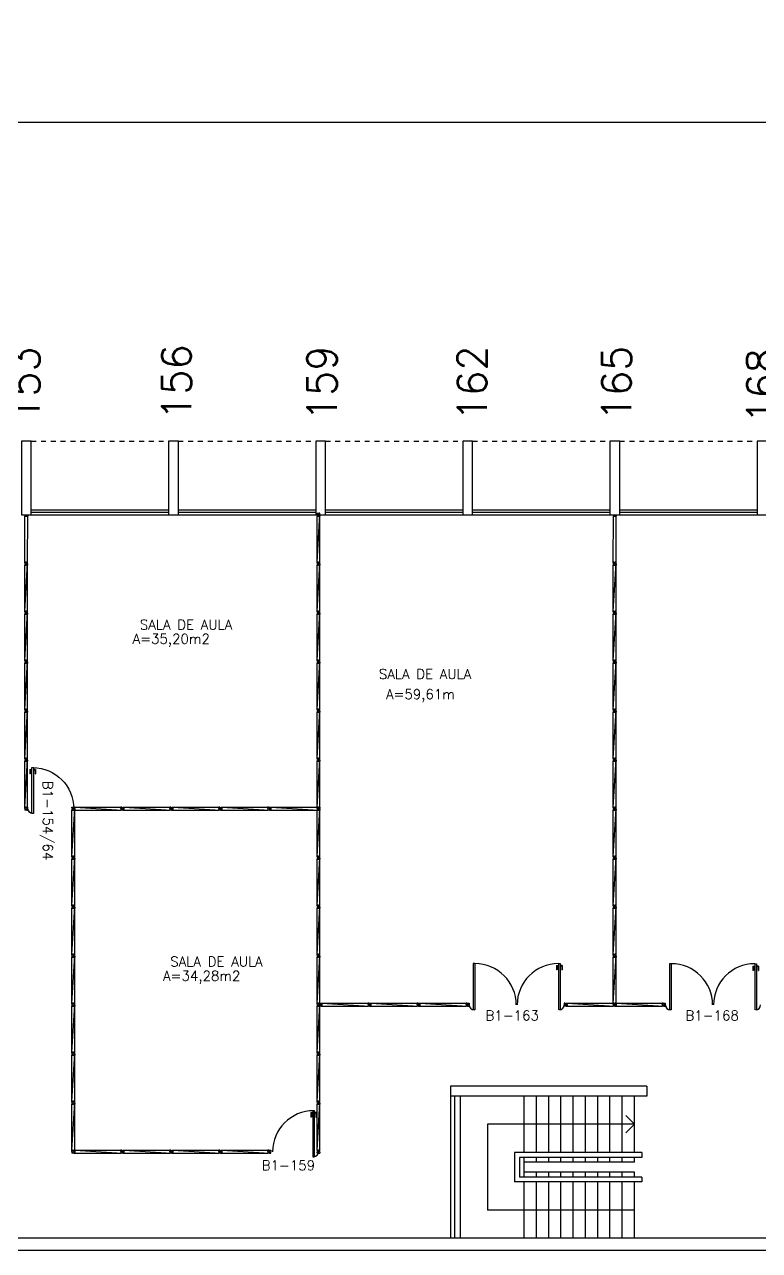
# Model space of a CAD drawing. Extents: x -31 to 207, y 425 to 518.
# Drawn here: x 135.25 to 150.24, y 493.32 to 518.33 of the extents above; entities that cross this region are included whole.
import ezdxf
from ezdxf.enums import TextEntityAlignment as Align

# ---------------------------------------------------------------- set-up
doc = ezdxf.new("R2010")
doc.units = 0
doc.header["$LTSCALE"] = 0.01
doc.header["$MEASUREMENT"] = 0
doc.header["$PDMODE"] = 34
doc.linetypes.add('HIDDEN2', pattern=[0.1875, 0.125, -0.0625])
doc.layers.get('0').update_dxf_attribs({"linetype": 'CONTINUOUS'})
doc.layers.get('DEFPOINTS').update_dxf_attribs({"linetype": 'CONTINUOUS'})
for name, color, linetype in [('AREA', 2, 'CONTINUOUS'), ('BANC', 2, 'CONTINUOUS'), ('DIV', 2, 'CONTINUOUS'), ('ESC', 1, 'CONTINUOUS'), ('ESQ', 1, 'CONTINUOUS'), ('ESTR', 3, 'CONTINUOUS'), ('NOPILAR1', 2, 'CONTINUOUS'), ('PORTA', 2, 'CONTINUOUS'), ('PROJ', 1, 'HIDDEN2'), ('TEXTO', 2, 'CONTINUOUS'), ('TEXTO-ENDEREÇO', 2, 'CONTINUOUS'), ('TEXTOCENTROCUSTO', 2, 'CONTINUOUS')]:
    doc.layers.add(name, color=color, linetype=linetype)
doc.styles.add('1', font='romans.shx')
doc.styles.add('NOPILAR', font='simplex.shx', dxfattribs={"height": 0.6})
doc.styles.add('UNB-100', font='simplex.shx', dxfattribs={"height": 0.2})
doc.styles.add('UNB-100-1', font='simplex.shx', dxfattribs={"height": 0.2})
doc.dimstyles.new('1-600', dxfattribs={"dimtxt": 1.1, "dimasz": 2.5, "dimexe": 2, "dimexo": 4, "dimgap": 0.2, "dimtad": 1, "dimdec": 0, "dimzin": 4, "dimdsep": 46, "dimlunit": 6, "dimtxsty": '1', "dimblk1": 'NONE', "dimblk2": 'NONE', "dimsah": 1, "dimcen": 0, "dimclrd": 2, "dimclre": 2, "dimclrt": 2, "dimadec": 0, "dimazin": 0, "dimtfac": 1, "dimtdec": 0, "dimtmove": 2, "dimatfit": 3, "dimldrblk": 'NONE', "dimfxl": 0, "dimtolj": 1, "dimtzin": 0, "dimarcsym": 0})

# ---------------------------------------------------------------- blocks, each defined once
blk = doc.blocks.new('PILAR-SLS')
blk.add_lwpolyline([(0, -1.5), (0.2, -1.5), (0.2, 0), (0, 0)], close=True)
blk = doc.blocks.new('*D58')
at = {"layer": 'DEFPOINTS', "color": 0}
for p in [(-17.813, 516.327), (-17.813, 509.828), (204.387, 509.828)]:
    blk.add_point(p, dxfattribs=at)
at = {"layer": 'TEXTOCENTROCUSTO', "color": 2, "lineweight": -2}
for p, q in [((-17.813, 513.828), (-17.813, 518.327)), ((204.387, 513.828), (204.387, 518.327)), ((204.387, 516.327), (-17.813, 516.327))]:
    blk.add_line(p, q, dxfattribs=at)
at = {"layer": 'TEXTOCENTROCUSTO', "color": 2, "insert": (93.287, 517.077), "char_height": 1.1, "attachment_point": 5, "rotation": 0, "style": '1'}
blk.add_mtext('\\A1;PRC', dxfattribs=at)
blk = doc.blocks.new('_NONE')
at = {"color": 0, "linetype": 'ByBlock'}
blk.add_circle((0, 0), 0.25, dxfattribs=at)
blk = doc.blocks.new('PDVDP-SLS')
for p, q in [((0.112, 0.84), (0.112, -0.1)), ((0.147, 0.84), (0.112, 0.84)), ((0.147, 0.84), (0.147, -0.1)), ((1.853, 0.84), (1.888, 0.84)), ((1.853, 0.84), (1.853, -0.1)), ((1.888, 0.84), (1.888, -0.1)), ((0.009, 0), (-0.009, 0)), ((0, -0.012), (0, 0.01)), ((0.147, -0.1), (0.112, -0.1))]:
    blk.add_line(p, q)
for centre, radius, start, end in [((0.148, -0.002), 0.843, 0, 90), ((1.853, -0.002), 0.843, 90, 180), ((0.131, 0), 0.101, 180, 270), ((1.87, 0), 0.101, 270, 0)]:
    blk.add_arc(centre, radius, start, end)
blk = doc.blocks.new('DIVMT-SLS')
for p, q in [((-0.03, 0.03), (-0.03, 0.006)), ((-0.008, 0.03), (-0.03, 0.03)), ((-0.0185, 0.006), (-0.03, 0.006)), ((-0.0185, -0.006), (-0.0185, 0.006)), ((-0.008, 0.03), (-0.008, 0.02)), ((-0.008, 0.02), (0.008, 0.02)), ((-0.0051, 0), (0.0051, 0)), ((0.0051, 0), (-0.0051, 0)), ((-0.0051, 0), (0.0051, 0)), ((0.97, -0.03), (0, 0.03)), ((0, -0.0051), (0, 0.0051)), ((0, 0.0051), (0, -0.0051)), ((0.008, 0.03), (0.008, 0.02)), ((0.008, 0.03), (0.03, 0.03)), ((0.0205, 0.006), (0.03, 0.006)), ((0.0205, -0.006), (0.0205, 0.006)), ((0.0205, 0.006), (0.0205, -0.006)), ((0.0205, 0.006), (0.03, 0.006)), ((0.97, 0.03), (0.03, 0.03)), ((0.03, 0.006), (0.03, 0.03)), ((0.03, -0.03), (0.03, 0.03)), ((0.03, -0.005), (0.03, 0.005)), ((0.97, 0.03), (0.97, 0.009)), ((0.97, 0.009), (0.97, 0.027)), ((0.9795, 0.006), (0.97, 0.006)), ((0.97, -0.005), (0.97, 0.005)), ((0.9795, 0.006), (0.9795, -0.006)), ((1.0051, 0), (0.9949, 0)), ((1, 0.0051), (1, -0.0051)), ((-0.0185, -0.006), (-0.03, -0.006)), ((-0.03, -0.03), (-0.03, -0.006)), ((-0.008, -0.03), (-0.03, -0.03)), ((-0.008, -0.03), (-0.008, -0.02)), ((-0.008, -0.02), (0.008, -0.02)), ((0.008, -0.03), (0.008, -0.02)), ((0.008, -0.03), (0.03, -0.03)), ((0.0205, -0.006), (0.03, -0.006)), ((0.0205, -0.006), (0.03, -0.006)), ((0.03, -0.006), (0.03, -0.03)), ((0.97, -0.03), (0.03, -0.03)), ((0.9795, -0.006), (0.97, -0.006)), ((0.97, -0.009), (0.97, -0.027))]:
    blk.add_line(p, q)
blk = doc.blocks.new('ESCBSL-SLS')
for p, q in [((0.005, 3.105), (4.007, 3.105)), ((0.005, 3.105), (0.005, 2.905)), ((4.007, 3.105), (4.007, 0.005)), ((0.005, 2.905), (4.007, 2.905)), ((0.254, 1.755), (0.254, 2.905)), ((0.504, 1.755), (0.504, 2.905)), ((0.754, 1.755), (0.754, 2.905)), ((1.004, 1.755), (1.004, 2.905)), ((1.254, 1.755), (1.254, 2.905)), ((1.504, 1.755), (1.504, 2.905)), ((1.754, 1.755), (1.754, 2.905)), ((2.004, 1.755), (2.004, 2.905)), ((2.254, 1.755), (2.254, 2.905)), ((2.504, 1.755), (2.504, 2.905)), ((3.807, 2.905), (3.807, 0.005)), ((3.927, 2.905), (3.927, 0.005)), ((0.102, 1.755), (2.702, 1.755)), ((0.102, 1.755), (0.102, 1.655)), ((2.702, 1.755), (2.702, 1.152)), ((0.102, 1.655), (2.602, 1.655)), ((0.254, 1.555), (0.254, 1.655)), ((0.254, 1.555), (0.747, 1.555)), ((0.504, 1.555), (0.504, 1.655)), ((0.747, 1.555), (1.533, 1.555)), ((0.754, 1.555), (0.754, 1.655)), ((1.004, 1.555), (1.004, 1.655)), ((1.254, 1.555), (1.254, 1.655)), ((1.468, 1.555), (1.745, 1.555)), ((1.504, 1.555), (1.504, 1.655)), ((1.745, 1.555), (2.504, 1.555)), ((1.754, 1.555), (1.754, 1.655)), ((2.004, 1.555), (2.004, 1.655)), ((2.254, 1.555), (2.254, 1.655)), ((2.504, 1.252), (2.504, 1.655)), ((2.602, 1.655), (2.602, 1.252)), ((0.102, 1.252), (2.602, 1.252)), ((0.102, 1.252), (0.102, 1.152)), ((0.254, 1.352), (2.504, 1.352)), ((0.254, 1.252), (0.254, 1.352)), ((0.504, 1.252), (0.504, 1.352)), ((0.754, 1.252), (0.754, 1.352)), ((1.004, 1.252), (1.004, 1.352)), ((1.254, 1.252), (1.254, 1.352)), ((1.504, 1.252), (1.504, 1.352)), ((1.754, 1.252), (1.754, 1.352)), ((2.004, 1.252), (2.004, 1.352)), ((2.254, 1.252), (2.254, 1.352)), ((0.102, 1.152), (2.702, 1.152)), ((0.254, 0.005), (0.254, 1.152)), ((0.504, 0.005), (0.504, 1.152)), ((0.754, 0.005), (0.754, 1.152)), ((1.004, 0.005), (1.004, 1.152)), ((1.254, 0.005), (1.254, 1.152)), ((1.504, 0.005), (1.504, 1.152)), ((1.754, 0.005), (1.754, 1.152)), ((2.004, 0.005), (2.004, 1.152)), ((2.254, 0.005), (2.254, 1.152)), ((2.504, 0.005), (2.504, 1.152))]:
    blk.add_line(p, q)
blk = doc.blocks.new('MTT-SLS')
for p, q in [((-0.008, 0.03), (-0.03, 0.03)), ((-0.03, 0.03), (-0.03, 0.006)), ((-0.0185, 0.006), (-0.03, 0.006)), ((-0.0185, -0.006), (-0.0185, 0.006)), ((-0.008, 0.03), (-0.008, 0.02)), ((-0.008, 0.02), (0.008, 0.02)), ((-0.0051, 0), (0.0051, 0)), ((0, -0.0051), (0, 0.0051)), ((0.008, 0.03), (0.03, 0.03)), ((0.008, 0.03), (0.008, 0.02)), ((0.0205, -0.006), (0.0205, 0.006)), ((0.0205, 0.006), (0.03, 0.006)), ((0.03, 0.006), (0.03, 0.03)), ((-0.03, -0.03), (-0.03, -0.006)), ((-0.0185, -0.006), (-0.03, -0.006)), ((-0.008, -0.03), (-0.03, -0.03)), ((-0.008, -0.02), (0.008, -0.02)), ((-0.008, -0.03), (-0.008, -0.02)), ((0.008, -0.03), (0.008, -0.02)), ((0.008, -0.03), (0.03, -0.03)), ((0.0205, -0.006), (0.03, -0.006)), ((0.03, -0.006), (0.03, -0.03))]:
    blk.add_line(p, q)
blk = doc.blocks.new('DIVINI-SLS')
for p, q in [((-0.005, 0), (0.005, 0)), ((0.008, 0.02), (0, 0.02)), ((0, 0.001), (0, 0.02)), ((0, -0.005), (0, 0.005)), ((0, -0.02), (0, 0.001)), ((0.008, 0.03), (0.03, 0.03)), ((0.008, 0.03), (0.008, 0.02)), ((0.02, 0.006), (0.03, 0.006)), ((0.02, 0.006), (0.02, -0.006)), ((0.02, -0.004), (0.02, 0.004)), ((0.023, 0.006), (0.027, 0.006)), ((0.97, 0.03), (0.03, 0.03)), ((0.03, -0.03), (0.03, 0.03)), ((0.03, 0.009), (0.03, 0.027)), ((0.03, -0.005), (0.03, 0.005)), ((0.97, 0.03), (0.97, 0.009)), ((0.97, -0.03), (0.97, 0.03)), ((0.97, 0.009), (0.97, 0.027)), ((0.98, 0.006), (0.97, 0.006)), ((0.97, -0.005), (0.97, 0.005)), ((0.98, 0.006), (0.98, -0.006)), ((0.99, 0), (1.008, 0)), ((0.999, 0.006), (0.999, -0.006)), ((0, -0.02), (0.008, -0.02)), ((0.008, -0.03), (0.008, -0.02)), ((0.008, -0.03), (0.03, -0.03)), ((0.02, -0.006), (0.03, -0.006)), ((0.023, -0.006), (0.027, -0.006)), ((0.03, -0.009), (0.03, -0.027)), ((0.97, -0.03), (0.03, -0.03)), ((0.98, -0.006), (0.97, -0.006)), ((0.97, -0.009), (0.97, -0.027))]:
    blk.add_line(p, q)
blk = doc.blocks.new('PDVD-SLS')
at = {"layer": 'DIV'}
for p, q in [((-0.192, 0.8), (-0.152, 0.8)), ((-0.192, 0.8), (-0.192, 0.71)), ((-0.182, 0.79), (-0.152, 0.79)), ((-0.182, 0.79), (-0.182, 0.71)), ((-0.153, 0.84), (-0.153, -0.1)), ((-0.118, 0.84), (-0.153, 0.84)), ((-0.118, -0.1), (-0.118, 0.84)), ((-0.078, 0.8), (-0.118, 0.8)), ((-0.088, 0.79), (-0.118, 0.79)), ((-0.088, 0.79), (-0.088, 0.71)), ((-0.078, 0.8), (-0.078, 0.71)), ((-0.182, 0.71), (-0.192, 0.71)), ((-0.088, 0.71), (-0.078, 0.71)), ((-0.118, -0.1), (-0.118, 0.043)), ((-0.118, -0.1), (-0.118, 0.029)), ((-0.153, -0.1), (-0.118, -0.1))]:
    blk.add_line(p, q, dxfattribs=at)
for centre, radius, start, end in [((-0.133, 0), 0.839, 90.1717, 180), ((-0.138, 0), 0.1, 271.4326, 0)]:
    blk.add_arc(centre, radius, start, end, dxfattribs=at)

msp = doc.modelspace()

# ---------------------------------------------------------------- linework, layer by layer
at = {"layer": 'BANC'}
for p, q in [((204.284, 493.567), (-17.613, 493.567)), ((204.284, 493.317), (-17.613, 493.317))]:
    msp.add_line(p, q, dxfattribs=at)
at = {"layer": 'DIV'}
for p, q in [((147.257, 508.32), (147.257, 508.328)), ((141.254, 498.336), (141.254, 498.36)), ((141.276, 498.36), (141.254, 498.36)), ((141.254, 498.36), (141.254, 498.3)), ((141.263, 498.336), (141.254, 498.336)), ((141.263, 498.336), (141.254, 498.336)), ((141.254, 498.335), (141.254, 498.325)), ((141.254, 498.324), (141.254, 498.3)), ((141.263, 498.324), (141.254, 498.324)), ((141.263, 498.324), (141.254, 498.324)), ((141.276, 498.3), (141.254, 498.3)), ((141.263, 498.336), (141.263, 498.324)), ((141.263, 498.324), (141.263, 498.336)), ((141.276, 498.36), (141.276, 498.35)), ((141.292, 498.35), (141.276, 498.35)), ((141.276, 498.3), (141.276, 498.31)), ((141.292, 498.31), (141.276, 498.31)), ((141.289, 498.33), (141.279, 498.33)), ((141.279, 498.33), (141.289, 498.33)), ((141.289, 498.33), (141.279, 498.33)), ((141.284, 498.335), (141.284, 498.325)), ((141.284, 498.325), (141.284, 498.335)), ((141.292, 498.36), (141.292, 498.35)), ((141.292, 498.36), (141.314, 498.36)), ((141.292, 498.3), (141.292, 498.31)), ((141.292, 498.3), (141.314, 498.3)), ((141.302, 498.336), (141.314, 498.336)), ((141.302, 498.336), (141.302, 498.324)), ((141.302, 498.324), (141.314, 498.324)), ((141.314, 498.36), (141.314, 498.336)), ((141.314, 498.3), (141.314, 498.324))]:
    msp.add_line(p, q, dxfattribs=at)
at = {"layer": 'ESC'}
for p, q in [((147.687, 495.892), (147.511, 496.069)), ((144.687, 495.892), (144.687, 494.141)), ((147.687, 495.892), (144.687, 495.892)), ((147.687, 495.892), (147.511, 495.716)), ((147.687, 494.141), (144.687, 494.141))]:
    msp.add_line(p, q, dxfattribs=at)
at = {"layer": 'ESQ'}
for p, q in [((135.387, 508.428), (138.187, 508.428)), ((135.387, 508.378), (138.187, 508.378)), ((135.387, 508.328), (138.187, 508.328)), ((138.387, 508.428), (141.187, 508.428)), ((138.387, 508.378), (141.187, 508.378)), ((138.387, 508.328), (141.187, 508.328)), ((141.387, 508.428), (144.187, 508.428)), ((141.387, 508.378), (144.187, 508.378)), ((141.387, 508.328), (144.187, 508.328)), ((144.387, 508.428), (147.187, 508.428)), ((144.387, 508.378), (147.187, 508.378)), ((144.387, 508.328), (147.187, 508.328)), ((147.387, 508.428), (150.187, 508.428)), ((147.387, 508.378), (150.187, 508.378)), ((147.387, 508.328), (150.187, 508.328))]:
    msp.add_line(p, q, dxfattribs=at)
at = {"layer": 'PORTA'}
for p, q in [((146.098, 499.13), (146.098, 499.04)), ((146.098, 499.13), (146.138, 499.13)), ((146.108, 499.04), (146.098, 499.04)), ((146.108, 499.12), (146.108, 499.04)), ((146.108, 499.12), (146.138, 499.12)), ((146.213, 499.13), (146.173, 499.13)), ((146.203, 499.12), (146.173, 499.12)), ((146.203, 499.12), (146.203, 499.04)), ((146.203, 499.04), (146.213, 499.04)), ((146.213, 499.13), (146.213, 499.04)), ((150.102, 499.117), (150.142, 499.117)), ((150.102, 499.117), (150.102, 499.027)), ((150.112, 499.027), (150.102, 499.027)), ((150.112, 499.107), (150.142, 499.107)), ((150.112, 499.107), (150.112, 499.027)), ((150.217, 499.117), (150.177, 499.117)), ((150.207, 499.107), (150.177, 499.107)), ((150.207, 499.107), (150.207, 499.027)), ((150.207, 499.027), (150.217, 499.027)), ((150.217, 499.117), (150.217, 499.027))]:
    msp.add_line(p, q, dxfattribs=at)
at = {"layer": 'PROJ'}
for p, q in [((135.387, 509.828), (138.187, 509.828)), ((138.387, 509.828), (141.187, 509.828)), ((141.387, 509.828), (144.187, 509.828)), ((144.387, 509.828), (147.187, 509.828)), ((147.387, 509.828), (150.187, 509.828))]:
    msp.add_line(p, q, dxfattribs=at)

# ---------------------------------------------------------------- block references
at = {"layer": 'DIV'}
for name, p, rotation in [('DIVINI-SLS', (135.287, 508.328), 269.8217819123597), ('DIVMT-SLS', (141.244, 508.33), 270), ('DIVINI-SLS', (147.287, 508.328), 269.8217819123598), ('DIVMT-SLS', (135.284, 507.33), 270), ('DIVMT-SLS', (141.244, 507.33), 270), ('DIVMT-SLS', (147.284, 507.33), 270), ('DIVMT-SLS', (135.284, 506.33), 270), ('DIVMT-SLS', (141.244, 506.33), 270), ('DIVMT-SLS', (147.284, 506.33), 270), ('DIVMT-SLS', (135.284, 505.33), 270), ('DIVMT-SLS', (141.244, 505.33), 270), ('DIVMT-SLS', (147.284, 505.33), 270), ('DIVMT-SLS', (135.284, 504.33), 270), ('DIVMT-SLS', (141.244, 504.33), 270), ('DIVMT-SLS', (147.284, 504.33), 270), ('DIVMT-SLS', (135.284, 503.33), 270), ('DIVMT-SLS', (141.244, 503.33), 270), ('DIVMT-SLS', (147.284, 503.33), 270), ('DIVMT-SLS', (136.244, 502.33), 270), ('DIVMT-SLS', (137.244, 502.33), 180), ('DIVMT-SLS', (138.244, 502.33), 180), ('DIVMT-SLS', (139.244, 502.33), 180), ('DIVMT-SLS', (140.244, 502.33), 180), ('DIVMT-SLS', (141.244, 502.33), 180), ('DIVMT-SLS', (141.244, 502.33), 270), ('DIVMT-SLS', (147.284, 502.33), 270), ('DIVMT-SLS', (136.244, 501.33), 270), ('DIVMT-SLS', (141.244, 501.33), 270), ('DIVMT-SLS', (147.284, 501.33), 270), ('DIVMT-SLS', (136.244, 500.33), 270), ('DIVMT-SLS', (141.244, 500.33), 270), ('DIVMT-SLS', (147.284, 500.33), 270), ('DIVMT-SLS', (136.244, 499.33), 270), ('DIVMT-SLS', (141.244, 499.33), 270), ('DIVMT-SLS', (147.284, 499.33), 270), ('DIVMT-SLS', (136.244, 498.33), 270), ('DIVMT-SLS', (141.244, 498.33), 270), ('DIVMT-SLS', (142.284, 498.33), 180), ('DIVMT-SLS', (143.284, 498.33), 180), ('DIVMT-SLS', (144.284, 498.33), 180), ('DIVMT-SLS', (147.284, 498.33), 180), ('DIVMT-SLS', (148.284, 498.33), 180), ('DIVMT-SLS', (136.244, 497.33), 270), ('DIVMT-SLS', (141.244, 497.33), 270), ('DIVMT-SLS', (136.244, 496.33), 270), ('DIVMT-SLS', (141.244, 496.33), 270), ('DIVMT-SLS', (137.244, 495.33), 180), ('DIVMT-SLS', (138.244, 495.33), 180), ('DIVMT-SLS', (139.244, 495.33), 180), ('DIVMT-SLS', (140.244, 495.33), 180)]:
    msp.add_blockref(name, p, dxfattribs=dict(at, rotation=rotation))
at = {"layer": 'DIV', "xscale": -1}
for name, p in [('PDVD-SLS', (135.283, 502.329)), ('MTT-SLS', (135.284, 502.33)), ('MTT-SLS', (135.284, 502.33)), ('MTT-SLS', (136.244, 495.33))]:
    msp.add_blockref(name, p, dxfattribs=at)
at = {"layer": 'DIV'}
for name, p in [('PDVDP-SLS', (144.285, 498.329)), ('PDVDP-SLS', (148.289, 498.327)), ('MTT-SLS', (146.284, 498.33)), ('PDVD-SLS', (141.281, 495.329)), ('MTT-SLS', (141.244, 495.33))]:
    msp.add_blockref(name, p, dxfattribs=at)
at = {"layer": 'ESC', "xscale": -1}
msp.add_blockref('ESCBSL-SLS', (147.942, 493.562), dxfattribs=at)
at = {"layer": 'ESTR'}
for p in [(135.187, 509.828), (138.187, 509.828), (141.187, 509.828), (144.187, 509.828), (147.187, 509.828), (150.187, 509.828)]:
    msp.add_blockref('PILAR-SLS', p, dxfattribs=at)

# ---------------------------------------------------------------- texts
at = {"layer": 'AREA', "style": 'UNB-100'}
for s, p in [('A=35,20m2', (138.242, 505.695)), ('SALA DE AULA', (143.418, 504.976)), ('A=59,61m', (143.322, 504.565)), ('A=34,28m2', (138.863, 498.821))]:
    msp.add_text(s, height=0.2, dxfattribs=at).set_placement(p, align=Align.CENTER)
at = {"layer": 'NOPILAR1', "style": 'NOPILAR'}
for s, p in [('156', (138.649, 510.261)), ('153', (135.558, 510.22)), ('159', (141.615, 510.235)), ('162', (144.68, 510.235)), ('165', (147.619, 510.235)), ('168', (150.579, 510.182))]:
    msp.add_text(s, height=0.6, rotation=90, dxfattribs=at).set_placement(p)
at = {"layer": 'TEXTO', "style": 'UNB-100'}
for p in [(138.544, 505.985), (139.165, 499.111)]:
    msp.add_text('SALA DE AULA', height=0.2, dxfattribs=at).set_placement(p, align=Align.CENTER)
at = {"layer": 'TEXTO-ENDEREÇO', "style": 'UNB-100-1'}
msp.add_text('B1-154/64', height=0.2, rotation=270, dxfattribs=at).set_placement((135.626, 502.898))
for s, p in [('B1-163', (144.65, 498.012)), ('B1-168', (148.727, 498.012)), ('B1-159', (140.086, 494.954))]:
    msp.add_text(s, height=0.2, dxfattribs=at).set_placement(p)

# ---------------------------------------------------------------- dimensions: what is measured, and where the dimension line sits
at = {"layer": 'TEXTOCENTROCUSTO'}
dim = msp.add_aligned_dim(p1=(204.387, 509.828), p2=(-17.813, 509.828), distance=-6.499, text='PRC', dimstyle='1-600', dxfattribs=at)
dim.commit()
dim.dimension.update_dxf_attribs({"geometry": '*D58', "text_midpoint": (93.287, 517.077)})

doc.saveas('drawing.dxf')
